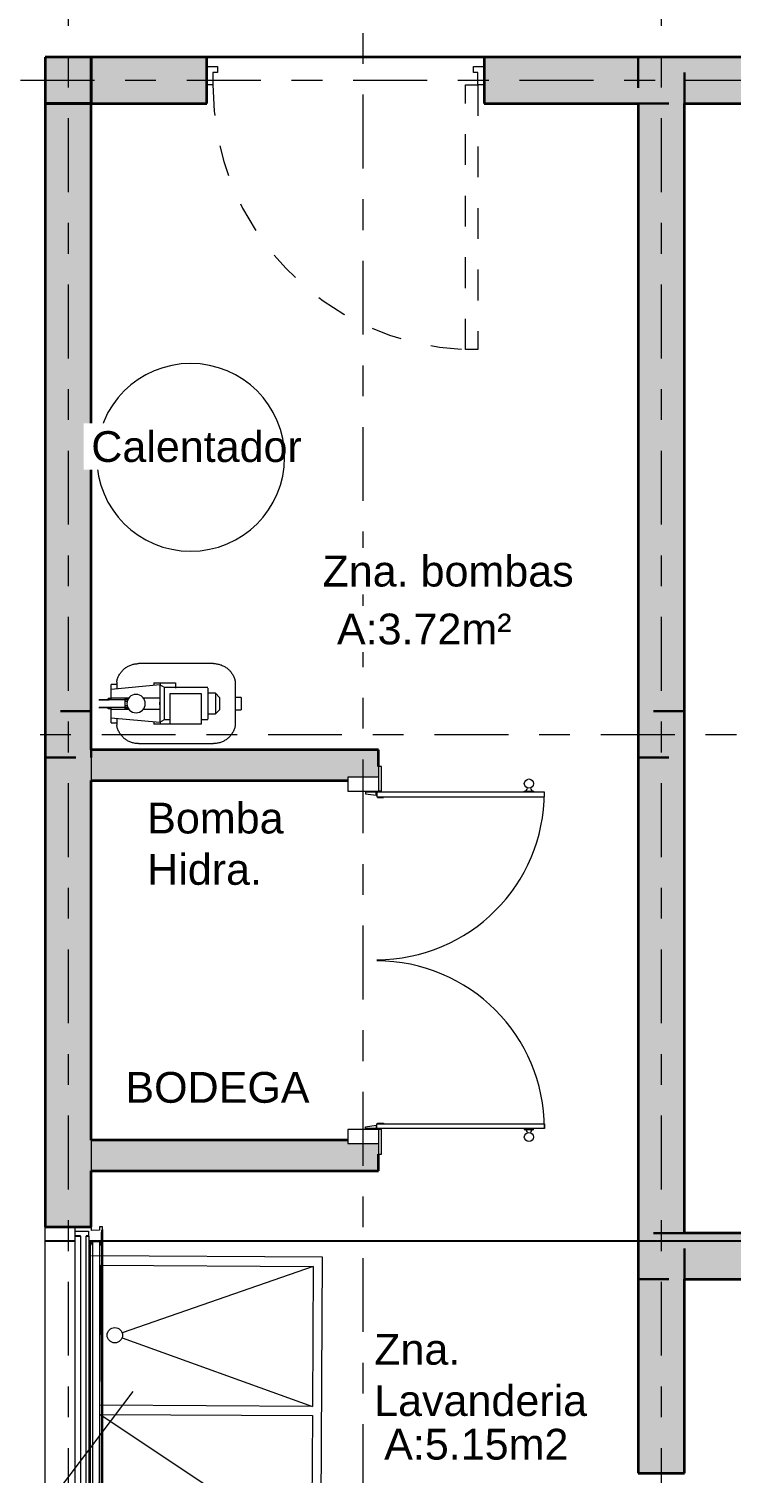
# Model space of a CAD drawing. Header units: millimetres. Extents: x -9559 to 23034, y -7226 to 22400.
# Drawn here: x 180.758 to 183.037, y 47.518 to 52.21 of the extents above; entities that cross this region are included whole.
import ezdxf

# ---------------------------------------------------------------- set-up
doc = ezdxf.new("R2010")
doc.units = ezdxf.units.MM
doc.header["$LTSCALE"] = 0.02
for name, pattern in [('0', [0]), ('ACAD_ISO10W100', [18, 12, -3, 0, -3]), ('Dash', [0.006, 0.003, -0.003]), ('DASHED2', [0.375, 0.25, -0.125]), ('Trazo', [0.00635, 0.003175, -0.003175])]:
    doc.linetypes.add(name, pattern=pattern)
for name, color, linetype, lineweight in [('A-DOOR', 8, '0', 18), ('A-GLAZ', 252, 'Continuous', 20), ('A-Mueble AA', 9, 'Continuous', 9), ('A-Mueble Baño', 9, 'Continuous', 9), ('A-Mueble cocina 1', 9, 'Trazo', 9), ('A-Mueble cocina 1-lavanderia', 9, 'Continuous', 9), ('A-Mueble cocina 2', 255, 'Continuous', 9), ('A_DIM-1', 251, 'Continuous', 18), ('AQ-MUROS', 7, 'Continuous', 35), ('ES-CASTILLOS15X15', 7, 'DASHED2', 30), ('ES-LOSA SOLIDA', 255, '0', 25), ('G-ANNO-TEXT', 250, 'Continuous', 9), ('S-GRID', 253, 'ACAD_ISO10W100', 5)]:
    doc.layers.add(name, color=color, linetype=linetype, lineweight=lineweight)
doc.styles.add('Arial_3', font='arial.ttf', dxfattribs={"height": 0.18})
doc.styles.add('Arial_4', font='arial.ttf', dxfattribs={"height": 0.105})
pattern_1 = [(0, (102.86, 173.9984), (0, 6.985), [5.08, -1.905]), (90, (102.86, 173.9984), (-6.985, 4e-16), [5.08, -1.905])]

# ---------------------------------------------------------------- blocks, each defined once
blk = doc.blocks.new('Calentador de agua-3D - Diámetro 610 mm-147566-Nivel 1')
at = {"layer": 'A-Mueble Baño'}
for start, end in [(360, 180), (180, 360)]:
    blk.add_arc((0, 0), 0.305, start, end, dxfattribs=at)
blk = doc.blocks.new('Constructora 24 I - Constructora 24 I-147573-Nivel 1')
at = {"layer": 'A-Mueble AA'}
for p, q in [((0.1215, 0.13), (-0.1215, 0.13)), ((-0.1925, 0.0624), (-0.211, 0.0624)), ((-0.211, 0.0463), (-0.211, 0.0624)), ((-0.0524, 0.0607), (-0.211, 0.046)), ((-0.1925, 0.07), (-0.1925, 0.0479)), ((-0.0724, 0.0679), (-0.0519, 0.0679)), ((-0.0724, 0.0679), (-0.0724, 0.0589)), ((-0.0524, 0.0607), (-0.0524, 0.0595)), ((-0.037, 0.0518), (-0.0524, 0.0607)), ((-0.0524, 0.0607), (-0.0524, 0.0592)), ((-0.0524, 0.0588), (-0.0524, 0.0488)), ((-0.0524, 0.0489), (-0.0524, 0.0465)), ((-0.0519, 0.0679), (-0.0338, 0.0679)), ((-0.0519, 0.0679), (-0.0519, 0.0589)), ((0.103, 0.0518), (-0.037, 0.0518)), ((-0.037, 0), (-0.037, 0.0505)), ((-0.0338, 0.0679), (-0.0019, 0.0679)), ((-0.0019, 0.0679), (-0.0019, 0.0505)), ((0.103, 0.0505), (0.103, 0)), ((0.1925, 0.07), (0.1925, 0)), ((-0.2202, 0.0126), (-0.2202, 0.017)), ((-0.211, 0.017), (-0.2202, 0.017)), ((-0.211, 0.0135), (-0.2174, 0.0135)), ((-0.2174, 0.013), (-0.2174, 0.0135)), ((-0.2174, 0.0135), (-0.2174, 0.013)), ((-0.211, 0.0192), (-0.211, 0.046)), ((-0.211, 0.0126), (-0.211, 0.0192)), ((-0.211, 0.0192), (-0.1509, 0.0192)), ((-0.1655, 0.007), (-0.1655, 0.017)), ((-0.1526, 0.017), (-0.1655, 0.017)), ((-0.1655, -0.007), (-0.1655, 0.007)), ((-0.1582, 0.007), (-0.1655, 0.007)), ((-0.1084, 0.0192), (-0.0524, 0.0192)), ((-0.0524, 0.0465), (-0.0524, 0.0282)), ((-0.0524, 0.0282), (-0.0524, 0.0244)), ((-0.0524, 0.0244), (-0.0524, 0.0192)), ((-0.0524, 0.0192), (-0.0524, 0.0045)), ((-0.0524, 0.0046), (-0.0524, 0)), ((-0.0524, 0.0045), (-0.0524, 0)), ((-0.0524, 0), (-0.0524, -0.0046)), ((-0.0186, 0.0331), (0.082, 0.0331)), ((-0.0186, -0.0672), (-0.0186, 0.0331)), ((0.082, 0.0331), (0.082, -0.0672)), ((0.1278, 0.0334), (0.103, 0.0334)), ((0.103, 0), (0.103, -0.0505)), ((0.1412, 0.02), (0.1278, 0.0334)), ((0.1278, 0.0334), (0.1278, 0)), ((0.1278, 0), (0.1278, -0.0334)), ((0.1412, 0.02), (0.1412, 0)), ((0.1412, 0), (0.1412, -0.02)), ((0.211, 0.02), (0.1925, 0.02)), ((0.1925, 0), (0.1925, -0.07)), ((0.211, 0.02), (0.211, -0.02)), ((-0.2202, -0.017), (-0.2202, -0.0126)), ((-0.211, -0.017), (-0.2202, -0.017)), ((-0.2174, -0.0135), (-0.2174, -0.013)), ((-0.2174, -0.013), (-0.2174, -0.0135)), ((-0.2174, -0.0135), (-0.211, -0.0135)), ((-0.211, -0.0195), (-0.211, -0.0124)), ((-0.211, -0.046), (-0.211, -0.0195)), ((-0.1507, -0.0195), (-0.211, -0.0195)), ((-0.211, -0.046), (-0.0524, -0.0607)), ((-0.211, -0.0624), (-0.211, -0.0463)), ((-0.1655, -0.017), (-0.1655, -0.007)), ((-0.1582, -0.007), (-0.1655, -0.007)), ((-0.1526, -0.017), (-0.1655, -0.017)), ((-0.0524, -0.0195), (-0.1086, -0.0195)), ((-0.0524, 0), (-0.0524, -0.0045)), ((-0.0524, -0.0045), (-0.0524, -0.0195)), ((-0.0524, -0.0195), (-0.0524, -0.0245)), ((-0.0524, -0.0244), (-0.0524, -0.0283)), ((-0.0524, -0.0282), (-0.0524, -0.0466)), ((-0.0524, -0.0465), (-0.0524, -0.0488)), ((-0.037, -0.0505), (-0.037, 0)), ((0.103, -0.0334), (0.1278, -0.0334)), ((0.1278, -0.0334), (0.1412, -0.02)), ((0.1925, -0.02), (0.211, -0.02)), ((-0.211, -0.0624), (-0.1925, -0.0624)), ((-0.1925, -0.0479), (-0.1925, -0.07)), ((-0.0724, -0.0589), (-0.0724, -0.0672)), ((-0.0519, -0.0672), (-0.0724, -0.0672)), ((-0.0524, -0.0488), (-0.0524, -0.0588)), ((-0.0524, -0.0607), (-0.037, -0.0518)), ((-0.0524, -0.0592), (-0.0524, -0.0607)), ((-0.0524, -0.0594), (-0.0524, -0.0607)), ((-0.0519, -0.0588), (-0.0519, -0.0672)), ((-0.0338, -0.0672), (-0.0519, -0.0672)), ((-0.037, -0.0518), (-0.0186, -0.0518)), ((-0.0185, -0.0672), (-0.0338, -0.0672)), ((0.082, -0.0672), (-0.0186, -0.0672)), ((0.082, -0.0518), (0.103, -0.0518)), ((-0.1215, -0.13), (0.1215, -0.13))]:
    blk.add_line(p, q, dxfattribs=at)
at = {"layer": 'A-Mueble AA', "flags": 128}
for points in [[(-0.1925, 0.07), (-0.1919, 0.0728), (-0.1913, 0.0756), (-0.1905, 0.0784), (-0.1897, 0.0811), (-0.1887, 0.0839), (-0.1876, 0.0865), (-0.1864, 0.0891), (-0.1851, 0.0917), (-0.1837, 0.0942), (-0.1822, 0.0967), (-0.1806, 0.0991), (-0.179, 0.1014), (-0.1772, 0.1037), (-0.1753, 0.1059), (-0.1734, 0.108), (-0.1713, 0.11), (-0.1692, 0.112), (-0.167, 0.1138), (-0.1647, 0.1156), (-0.1624, 0.1173), (-0.16, 0.1189), (-0.1575, 0.1203), (-0.155, 0.1217), (-0.1525, 0.123), (-0.1498, 0.1242), (-0.1472, 0.1253), (-0.1445, 0.1263), (-0.1417, 0.1271), (-0.1389, 0.1279), (-0.1361, 0.1285), (-0.1333, 0.129), (-0.1305, 0.1294), (-0.1276, 0.1297), (-0.1247, 0.1299), (-0.1218, 0.13), (-0.1215, 0.13)], [(0.1215, 0.13), (0.1244, 0.1299), (0.1273, 0.1298), (0.1302, 0.1295), (0.133, 0.1291), (0.1358, 0.1286), (0.1386, 0.1279), (0.1414, 0.1272), (0.1442, 0.1263), (0.1469, 0.1254), (0.1496, 0.1243), (0.1522, 0.1231), (0.1548, 0.1219), (0.1573, 0.1205), (0.1598, 0.119), (0.1622, 0.1174), (0.1645, 0.1158), (0.1668, 0.114), (0.169, 0.1121), (0.1711, 0.1102), (0.1731, 0.1082), (0.1751, 0.1061), (0.177, 0.1039), (0.1788, 0.1016), (0.1805, 0.0993), (0.1821, 0.0969), (0.1836, 0.0945), (0.185, 0.092), (0.1863, 0.0894), (0.1875, 0.0868), (0.1886, 0.0841), (0.1896, 0.0814), (0.1905, 0.0787), (0.1912, 0.0759), (0.1919, 0.0731), (0.1924, 0.0703), (0.1925, 0.07)], [(-0.25, 0.0127), (-0.248, 0.0127), (-0.2452, 0.0127), (-0.2421, 0.0127), (-0.2385, 0.0127), (-0.2344, 0.0127), (-0.2296, 0.0127), (-0.224, 0.0127), (-0.2174, 0.0127)], [(-0.1557, 0.0127), (-0.1568, 0.0127), (-0.1584, 0.0127), (-0.16, 0.0127), (-0.1616, 0.0127), (-0.1632, 0.0127), (-0.1647, 0.0127), (-0.1663, 0.0127), (-0.1679, 0.0127), (-0.1695, 0.0127), (-0.1711, 0.0127), (-0.1727, 0.0127), (-0.1743, 0.0127), (-0.1759, 0.0127), (-0.1775, 0.0127), (-0.1791, 0.0127), (-0.1807, 0.0127), (-0.1823, 0.0127), (-0.1839, 0.0127), (-0.1855, 0.0127), (-0.1871, 0.0127), (-0.1887, 0.0127), (-0.1903, 0.0127), (-0.1919, 0.0127), (-0.1935, 0.0127), (-0.1951, 0.0127), (-0.1967, 0.0127), (-0.1982, 0.0127), (-0.1998, 0.0127), (-0.2014, 0.0127), (-0.203, 0.0127), (-0.2046, 0.0127), (-0.2062, 0.0127), (-0.2078, 0.0127), (-0.2094, 0.0127), (-0.211, 0.0127), (-0.2126, 0.0127), (-0.2142, 0.0127), (-0.2158, 0.0127), (-0.2174, 0.0127), (-0.2189, 0.0127), (-0.2205, 0.0127), (-0.2221, 0.0127), (-0.2237, 0.0127), (-0.2253, 0.0127), (-0.2268, 0.0127), (-0.2284, 0.0127), (-0.2299, 0.0127), (-0.2314, 0.0127), (-0.2329, 0.0127), (-0.2344, 0.0127), (-0.2359, 0.0127), (-0.2373, 0.0127), (-0.2387, 0.0127), (-0.2401, 0.0127), (-0.2415, 0.0127), (-0.2428, 0.0127), (-0.244, 0.0127), (-0.2453, 0.0127), (-0.2465, 0.0127), (-0.2476, 0.0127), (-0.2487, 0.0127), (-0.2498, 0.0127)], [(-0.25, -0.0127), (-0.2483, -0.0127), (-0.2456, -0.0127), (-0.2425, -0.0127), (-0.239, -0.0127), (-0.2349, -0.0127), (-0.2302, -0.0127), (-0.2247, -0.0127), (-0.2182, -0.0127)], [(-0.1557, -0.0127), (-0.1568, -0.0127), (-0.1584, -0.0127), (-0.16, -0.0127), (-0.1616, -0.0127), (-0.1632, -0.0127), (-0.1647, -0.0127), (-0.1663, -0.0127), (-0.1679, -0.0127), (-0.1695, -0.0127), (-0.1711, -0.0127), (-0.1727, -0.0127), (-0.1743, -0.0127), (-0.1759, -0.0127), (-0.1775, -0.0127), (-0.1791, -0.0127), (-0.1807, -0.0127), (-0.1823, -0.0127), (-0.1839, -0.0127), (-0.1855, -0.0127), (-0.1871, -0.0127), (-0.1887, -0.0127), (-0.1903, -0.0127), (-0.1919, -0.0127), (-0.1935, -0.0127), (-0.1951, -0.0127), (-0.1967, -0.0127), (-0.1982, -0.0127), (-0.1998, -0.0127), (-0.2014, -0.0127), (-0.203, -0.0127), (-0.2046, -0.0127), (-0.2062, -0.0127), (-0.2078, -0.0127), (-0.2094, -0.0127), (-0.211, -0.0127), (-0.2126, -0.0127), (-0.2142, -0.0127), (-0.2158, -0.0127), (-0.2174, -0.0127), (-0.2189, -0.0127), (-0.2205, -0.0127), (-0.2293, -0.0127), (-0.2308, -0.0127), (-0.2324, -0.0127), (-0.2338, -0.0127), (-0.2353, -0.0127), (-0.2368, -0.0127), (-0.2382, -0.0127), (-0.2396, -0.0127), (-0.2409, -0.0127), (-0.2423, -0.0127), (-0.2435, -0.0127), (-0.2448, -0.0127), (-0.246, -0.0127), (-0.2472, -0.0127), (-0.2483, -0.0127), (-0.2494, -0.0127)], [(-0.1215, -0.13), (-0.1244, -0.1299), (-0.1273, -0.1298), (-0.1302, -0.1295), (-0.133, -0.1291), (-0.1358, -0.1286), (-0.1386, -0.1279), (-0.1414, -0.1272), (-0.1442, -0.1263), (-0.1469, -0.1254), (-0.1496, -0.1243), (-0.1522, -0.1231), (-0.1548, -0.1219), (-0.1573, -0.1205), (-0.1598, -0.119), (-0.1622, -0.1174), (-0.1645, -0.1158), (-0.1668, -0.114), (-0.169, -0.1121), (-0.1711, -0.1102), (-0.1731, -0.1082), (-0.1751, -0.1061), (-0.177, -0.1039), (-0.1788, -0.1016), (-0.1805, -0.0993), (-0.1821, -0.0969), (-0.1836, -0.0945), (-0.185, -0.092), (-0.1863, -0.0894), (-0.1875, -0.0868), (-0.1886, -0.0841), (-0.1896, -0.0814), (-0.1905, -0.0787), (-0.1912, -0.0759), (-0.1919, -0.0731), (-0.1924, -0.0703), (-0.1925, -0.07)], [(0.1925, -0.07), (0.1919, -0.0728), (0.1913, -0.0756), (0.1905, -0.0784), (0.1897, -0.0811), (0.1887, -0.0839), (0.1876, -0.0865), (0.1864, -0.0891), (0.1851, -0.0917), (0.1837, -0.0942), (0.1822, -0.0967), (0.1806, -0.0991), (0.179, -0.1014), (0.1772, -0.1037), (0.1753, -0.1059), (0.1734, -0.108), (0.1713, -0.11), (0.1692, -0.112), (0.167, -0.1138), (0.1647, -0.1156), (0.1624, -0.1173), (0.16, -0.1189), (0.1575, -0.1203), (0.155, -0.1217), (0.1525, -0.123), (0.1498, -0.1242), (0.1472, -0.1253), (0.1445, -0.1263), (0.1417, -0.1271), (0.1389, -0.1279), (0.1361, -0.1285), (0.1333, -0.129), (0.1305, -0.1294), (0.1276, -0.1297), (0.1247, -0.1299), (0.1218, -0.13), (0.1215, -0.13)]]:
    blk.add_lwpolyline(points, dxfattribs=at)
at = {"layer": 'A-Mueble AA'}
for start, end in [(90, 270), (270, 90)]:
    blk.add_arc((-0.1297, 0), 0.03, start, end, dxfattribs=at)
for points in [[(-0.0524, 0.0045), (-0.0529, 0.0038), (-0.0538, 0.0024), (-0.0541, 0.0008), (-0.0541, 0)], [(-0.0541, 0), (-0.0541, -0.0009), (-0.0538, -0.0025), (-0.0529, -0.0038), (-0.0524, -0.0045)]]:
    blk.add_open_spline(points, degree=3, dxfattribs=at)
blk = doc.blocks.new('Lavadero de  1 Batea MEP - Lavadero de  1 Batea MEP-202237-Nivel 1')
at = {"layer": 'A-Mueble cocina 1-lavanderia'}
for p, q in [((0.5, 0), (-0.5, 0)), ((-0.5, 0), (-0.5, -0.75)), ((0.5, -0.7329), (0.5, 0)), ((-0.47, -0.03), (-0.2508, -0.6491)), ((-0.47, -0.72), (-0.47, -0.03)), ((-0.47, -0.03), (-0.015, -0.03)), ((-0.2342, -0.6491), (-0.015, -0.03)), ((-0.015, -0.03), (-0.015, -0.72)), ((0.47, -0.03), (0.015, -0.72)), ((0.015, -0.72), (0.015, -0.03)), ((0.015, -0.03), (0.47, -0.03)), ((0.47, -0.03), (0.47, -0.72)), ((-0.015, -0.72), (-0.47, -0.72)), ((0.47, -0.72), (0.015, -0.72))]:
    blk.add_line(p, q, dxfattribs=at)
blk.add_circle((-0.2425, -0.6727), 0.025, dxfattribs=at)
blk = doc.blocks.new('Window-Single_Hung-PlyGem_1500-Transom-M - 3_-0_ x 3_ -6_-626249-Nivel 1')
at = {"layer": 'A-GLAZ', "lineweight": 18}
for p, q in [((-0.7347, 0.1111), (-0.7437, 0.1111)), ((-0.7437, 0.1111), (-0.7437, 0.1013)), ((-0.7437, 0.1013), (-0.7334, 0.1013)), ((-0.733, 0.1094), (-0.7347, 0.1111)), ((-0.7334, 0.1013), (-0.7316, 0.0762)), ((-0.7246, 0.1078), (-0.726, 0.1083)), ((-0.6849, 0.1078), (-0.7246, 0.1078)), ((-0.6961, 0.0792), (-0.6961, 0.103)), ((-0.6961, 0.103), (-0.6849, 0.103)), ((0.696, 0.103), (-0.696, 0.103)), ((-0.696, 0.103), (-0.696, 0.0792)), ((-0.6849, 0.103), (-0.6849, 0.1078)), ((0.7246, 0.1078), (0.6849, 0.1078)), ((0.6849, 0.1078), (0.6849, 0.103)), ((0.6849, 0.103), (0.6961, 0.103)), ((0.696, 0.0792), (0.696, 0.103)), ((0.6961, 0.103), (0.6961, 0.0792)), ((0.726, 0.1083), (0.7246, 0.1078)), ((0.7316, 0.0762), (0.7334, 0.1013)), ((0.7347, 0.1111), (0.733, 0.1094)), ((0.7334, 0.1013), (0.7436, 0.1013)), ((0.7436, 0.1111), (0.7347, 0.1111)), ((0.7436, 0.1013), (0.7436, 0.1111)), ((-0.7316, 0.0762), (-0.7437, 0.0762)), ((-0.7437, 0.0762), (-0.7437, 0.075)), ((-0.7294, 0.023), (-0.7294, 0.0657)), ((-0.7294, 0.0657), (-0.7147, 0.0657)), ((-0.7147, 0.0657), (-0.7147, 0.0587)), ((-0.7147, 0.0587), (-0.7136, 0.0587)), ((-0.7136, 0.0587), (-0.7136, 0.0665)), ((-0.7136, 0.0665), (-0.6992, 0.0665)), ((-0.6992, 0.0665), (-0.6992, 0.0713)), ((-0.6836, 0.0792), (-0.6961, 0.0792)), ((-0.696, 0.0792), (0.696, 0.0792)), ((0.6961, 0.0792), (0.6836, 0.0792)), ((0.6992, 0.0713), (0.6992, 0.0665)), ((0.6992, 0.0665), (0.7136, 0.0665)), ((0.7136, 0.0665), (0.7136, 0.0587)), ((0.7136, 0.0587), (0.7147, 0.0587)), ((0.7147, 0.0587), (0.7147, 0.0657)), ((0.7147, 0.0657), (0.7294, 0.0657)), ((0.7294, 0.0657), (0.7294, 0.023)), ((0.7436, 0.0762), (0.7316, 0.0762)), ((0.7436, 0.075), (0.7436, 0.0762)), ((-0.7437, 0.0215), (-0.7136, 0.0215)), ((-0.7147, 0.023), (-0.7294, 0.023)), ((-0.7136, 0.0396), (-0.7147, 0.0396)), ((-0.7147, 0.0396), (-0.7147, 0.023)), ((-0.7136, 0.0215), (-0.7136, 0.0396)), ((0.7147, 0.0396), (0.7136, 0.0396)), ((0.7136, 0.0396), (0.7136, 0.0215)), ((0.7136, 0.0215), (0.7436, 0.0215)), ((0.7147, 0.023), (0.7147, 0.0396)), ((0.7294, 0.023), (0.7147, 0.023))]:
    blk.add_line(p, q, dxfattribs=at)
at = {"layer": 'A-GLAZ'}
for p, q in [((-0.7347, 0.1111), (0.7347, 0.1111)), ((0.7316, 0.1095), (-0.7316, 0.1095)), ((-0.726, 0.1083), (0.726, 0.1083)), ((-0.6849, 0.1078), (0.6849, 0.1078)), ((0.7136, 0.0587), (-0.7136, 0.0587)), ((-0.6992, 0.0713), (0.6992, 0.0713)), ((-0.6992, 0.0665), (0.6992, 0.0665)), ((-0.7136, 0.0396), (0.7136, 0.0396)), ((-0.7136, 0.0215), (0.7136, 0.0215))]:
    blk.add_line(p, q, dxfattribs=at)
at = {"layer": 'A-GLAZ', "lineweight": 18}
for centre, radius, start, end in [((-0.7316, 0.1), 0.00952, 68.054, 98.5608), ((-0.725, 0.1163), 0.008, 248.054, 262.7928), ((0.725, 0.1163), 0.008, 277.2072, 291.946), ((0.7316, 0.1), 0.00952, 81.4392, 111.946), ((-0.717, 0.1259), 0.0574, 288.0493, 305.64), ((0.717, 0.1259), 0.0574, 234.36, 251.9507)]:
    blk.add_arc(centre, radius, start, end, dxfattribs=at)
at = {"layer": 'A-GLAZ'}
for points in [[(-0.728, 0.1088), (-0.7285, 0.109), (-0.7296, 0.1094), (-0.7313, 0.1096), (-0.7324, 0.1095), (-0.733, 0.1094)], [(0.733, 0.1094), (0.7324, 0.1095), (0.7313, 0.1096), (0.7296, 0.1094), (0.7285, 0.109), (0.728, 0.1088)]]:
    blk.add_open_spline(points, degree=3, dxfattribs=at)
blk = doc.blocks.new('- Puerta Metalica Simple - - 0_80 x 2_25 m-V18-Nivel 1')
at = {"layer": 'A-DOOR'}
blk.add_line((-0.43, 0.875), (-0.39, 0.875), dxfattribs=at)
at = {"layer": 'A-DOOR', "linetype": 'Dash'}
for p, q in [((-0.43, 0.015), (-0.43, 0.875)), ((-0.39, 0.875), (-0.39, 0.015)), ((-0.45, 0.015), (-0.43, 0.015)), ((-0.45, 0.015), (-0.45, -0.045)), ((-0.39, 0.015), (-0.43, 0.015)), ((-0.43, 0.015), (-0.43, -0.025)), ((0.43, -0.025), (0.43, 0.015)), ((0.43, 0.015), (0.45, 0.015)), ((0.45, 0.015), (0.45, -0.045)), ((-0.415, -0.045), (-0.45, -0.045)), ((-0.43, -0.025), (-0.415, -0.025)), ((-0.415, -0.025), (-0.415, -0.045)), ((0.415, -0.025), (0.43, -0.025)), ((0.415, -0.045), (0.415, -0.025)), ((0.45, -0.045), (0.415, -0.045))]:
    blk.add_line(p, q, dxfattribs=at)
blk.add_arc((-0.4246, 0.0211), 0.8546, 359.5912, 87.6809, dxfattribs=at)
blk = doc.blocks.new('Puerta de armario de 2 hojas - 1200 x 2000mm-619548-Nivel 1')
at = {"layer": 'A-DOOR'}
for p, q in [((-0.55, 0.05), (-0.595, 0.05)), ((-0.595, 0.05), (-0.595, -0.05)), ((-0.55, -0.05), (-0.55, 0.05)), ((0.595, 0.05), (0.55, 0.05)), ((0.55, 0.05), (0.55, -0.05)), ((0.595, -0.05), (0.595, 0.05)), ((-0.546, -0.007), (-0.541, -0.007)), ((-0.546, -0.042), (-0.546, -0.007)), ((-0.536, -0.042), (-0.546, -0.042)), ((-0.546, -0.588), (-0.546, -0.044)), ((-0.546, -0.044), (-0.531, -0.044)), ((-0.541, -0.007), (-0.536, -0.042)), ((-0.531, -0.044), (-0.531, -0.588)), ((-0.531, -0.046), (-0.529, -0.046)), ((-0.529, -0.046), (-0.529, -0.066)), ((0.531, -0.046), (0.529, -0.046)), ((0.529, -0.046), (0.529, -0.066)), ((0.546, -0.044), (0.531, -0.044)), ((0.531, -0.044), (0.531, -0.588)), ((0.541, -0.007), (0.536, -0.042)), ((0.536, -0.042), (0.546, -0.042)), ((0.546, -0.007), (0.541, -0.007)), ((0.546, -0.042), (0.546, -0.007)), ((0.546, -0.588), (0.546, -0.044)), ((-0.55, -0.05), (-0.63, -0.05)), ((-0.63, -0.05), (-0.63, -0.059)), ((-0.63, -0.059), (-0.55, -0.059)), ((-0.55, -0.059), (-0.55, -0.05)), ((-0.529, -0.066), (-0.531, -0.066)), ((0.529, -0.066), (0.531, -0.066)), ((0.55, -0.059), (0.55, -0.05)), ((0.63, -0.05), (0.55, -0.05)), ((0.55, -0.059), (0.63, -0.059)), ((0.63, -0.059), (0.63, -0.05)), ((-0.546, -0.523), (-0.55, -0.523)), ((-0.55, -0.523), (-0.55, -0.553)), ((-0.55, -0.553), (-0.546, -0.553)), ((-0.546, -0.553), (-0.546, -0.523)), ((0.546, -0.553), (0.546, -0.523)), ((0.546, -0.523), (0.55, -0.523)), ((0.55, -0.553), (0.546, -0.553)), ((0.55, -0.523), (0.55, -0.553)), ((-0.531, -0.588), (-0.546, -0.588)), ((0.531, -0.588), (0.546, -0.588))]:
    blk.add_line(p, q, dxfattribs=at)
for centre in [(-0.5741, -0.538), (0.5741, -0.538)]:
    blk.add_circle(centre, 0.015, dxfattribs=at)
for centre, radius, start, end in [((-0.546, -0.044), 0.544, 270, 0), ((0.546, -0.044), 0.544, 180, 270), ((-0.56, -0.523), 0.01, 270, 0), ((-0.56, -0.553), 0.01, 0, 90), ((0.56, -0.523), 0.01, 180, 270), ((0.56, -0.553), 0.01, 90, 180)]:
    blk.add_arc(centre, radius, start, end, dxfattribs=at)

msp = doc.modelspace()

# ---------------------------------------------------------------- hatches: boundary and pattern name
at = {"layer": 'AQ-MUROS'}
msp.add_hatch(color=256, dxfattribs=at).paths.add_polyline_path([(180.9608, 51.9678), (180.9608, 52.1178), (180.8108, 52.1178), (180.8108, 51.9678)])
at = {"layer": 'ES-CASTILLOS15X15'}
for points in [[(180.9608, 51.9678), (180.9608, 52.1178), (180.8108, 52.1178), (180.8108, 51.9678)], [(182.7358, 51.9678), (182.8858, 51.9678), (182.8858, 52.1178), (182.7358, 52.1178), (182.7358, 51.9889)], [(180.8108, 49.8428), (180.9608, 49.8428), (180.9608, 49.9928), (180.8108, 49.9928), (180.8108, 49.8639)], [(182.7358, 49.8428), (182.8858, 49.8428), (182.8858, 49.9928), (182.7358, 49.9928), (182.7358, 49.8639)], [(182.7358, 48.1478), (182.8858, 48.1478), (182.8858, 48.2978), (182.7358, 48.2978), (182.7358, 48.1689)]]:
    msp.add_hatch(color=256, dxfattribs=at).paths.add_polyline_path(points)
at = {"layer": 'ES-LOSA SOLIDA', "true_color": 0x000000, "transparency": 33554521}
h = msp.add_hatch(dxfattribs=at)
h.set_pattern_fill('ANGLE', color=18)
h.set_pattern_definition(pattern_1)
h.paths.add_polyline_path([(188.0358, 52.1178), (186.8358, 52.1178), (186.8358, 51.9678), (187.8858, 51.9678), (187.8858, 49.8428), (188.1233, 49.8428), (188.1233, 49.9928), (188.0358, 49.9928)])
h.paths.add_polyline_path([(183.9358, 52.1178), (182.7358, 52.1178), (182.2358, 52.1178), (182.2358, 51.9678), (182.7358, 51.9678), (182.7358, 47.5178), (182.8858, 47.5178), (182.8858, 48.1478), (183.9767, 48.1478), (183.9767, 47.5428), (184.1267, 47.5428), (184.1267, 48.2978), (182.8858, 48.2978), (182.8858, 51.9678), (183.9358, 51.9678)])
h.paths.add_polyline_path([(180.9608, 51.9678), (180.8108, 51.9678), (180.8108, 49.8428), (180.8108, 48.3178), (180.9608, 48.3178), (180.9608, 48.4998), (181.8933, 48.4998), (181.8933, 48.5538), (181.8933, 48.5888), (181.7933, 48.5888), (180.9608, 48.5998), (180.9608, 49.7678), (181.7933, 49.7678), (181.7933, 49.7788), (181.8933, 49.7788), (181.8933, 49.8138), (181.8933, 49.8678), (180.9608, 49.8678)])
h = msp.add_hatch(dxfattribs=at)
h.set_pattern_fill('ANGLE', color=18)
h.set_pattern_definition(pattern_1)
h.paths.add_polyline_path([(188.0358, 52.1178), (186.8358, 52.1178), (186.8358, 51.9678), (187.8858, 51.9678), (187.8858, 49.8428), (188.1233, 49.8428), (188.1233, 49.9928), (188.0358, 49.9928)], flags=17)
h.paths.add_polyline_path([(190.0083, 45.9178), (189.0858, 45.9178), (189.0858, 46.0678), (190.0083, 46.0678), (191.1358, 46.0678), (191.1358, 46.6928), (191.1358, 47.0178), (191.1358, 49.5178), (191.1358, 49.8428), (191.0233, 49.8428), (188.1233, 49.8428), (187.8858, 49.8428), (187.8858, 51.9678), (186.8358, 51.9678), (183.9358, 51.9678), (182.8858, 51.9678), (182.8858, 48.2978), (184.1267, 48.2978), (184.1267, 47.5428), (183.9767, 47.5428), (183.9767, 48.1478), (182.8858, 48.1478), (182.8858, 47.5178), (182.7358, 47.5178), (182.7358, 48.1478), (182.7358, 49.8428), (182.7358, 51.9678), (182.2358, 51.9678), (182.2358, 52.1178), (181.3358, 52.1178), (181.3358, 51.9678), (180.9608, 51.9678), (180.8108, 51.9678), (180.8108, 49.8428), (180.8108, 48.3178), (180.8108, 46.8305), (180.9608, 46.8305), (180.9608, 46.5428), (180.9608, 46.3005), (180.8108, 46.3729), (180.8108, 45.4428), (181.7683, 45.4428), (181.7683, 44.9428), (181.9183, 44.9428), (181.9183, 42.4428), (181.9183, 41.9928), (184.8988, 41.9928), (184.8988, 42.0428), (185.0488, 42.0428), (185.0488, 41.9928), (185.8108, 41.9928), (185.8108, 41.8428), (184.8988, 41.8428), (181.7683, 41.8428), (180.9608, 41.8428), (180.9608, 39.7678), (180.9608, 36.3928), (181.3358, 36.3928), (181.3358, 36.2428), (183.6358, 36.2428), (183.8108, 36.2428), (184.1358, 36.2428), (186.4358, 36.2428), (186.8108, 36.2428), (186.8108, 35.2178), (187.4558, 35.2178), (187.4558, 35.3678), (188.3558, 35.3678), (188.9608, 35.3678), (189.5158, 35.3678), (190.4158, 35.3678), (190.4158, 35.2178), (191.2608, 35.2178), (191.2608, 36.3928), (191.2608, 39.7678), (190.0858, 39.7678), (190.0858, 40.0928), (190.0858, 41.4928), (190.0858, 41.8178), (191.2858, 41.8178), (191.2858, 45.4428), (191.2858, 46.6928), (191.2858, 47.0178), (191.1358, 47.0178), (191.1358, 46.6928), (191.1358, 46.0678), (190.0083, 46.0678)])
h.paths.add_polyline_path([(185.9488, 43.0178), (185.8888, 43.0178), (185.1088, 43.0178), (185.0488, 43.0178), (185.0488, 42.9428), (185.01, 42.9428), (185.0098, 42.9076), (184.9898, 42.9077), (184.9899, 42.9227), (184.9499, 42.923, 0.404481), (184.0842, 42.109), (184.9442, 42.103), (184.9439, 42.063), (184.0839, 42.069), (184.0842, 42.109, -0.404481), (184.9499, 42.923), (184.95, 42.9428), (184.8988, 42.9428), (184.8988, 43.0178), (184.8988, 43.2678), (184.9438, 43.2678), (184.9435, 43.3026), (184.9635, 43.3028), (184.9636, 43.2878), (185.0036, 43.288), (185.0034, 43.328), (185.8633, 43.334, 0.404481), (184.9977, 44.148), (184.9577, 44.1477), (184.9578, 44.1327), (184.9378, 44.1326), (184.9375, 44.1678), (185.0488, 44.1678), (185.0488, 45.4428), (186.8108, 45.4428), (186.8108, 43.1678), (185.9488, 43.1678)], flags=16)
h.paths.add_polyline_path([(185.8888, 43.0878), (185.8888, 43.0728), (185.9038, 43.0728), (185.9038, 43.0428), (185.8888, 43.0428), (185.0938, 43.0428), (185.0938, 43.0728), (185.1088, 43.0728), (185.1088, 43.0878)], flags=0)
h.paths.add_polyline_path([(189.4108, 44.8928), (190.0858, 44.8928), (190.0858, 42.7178), (189.9358, 42.7178), (189.9358, 44.7428), (189.4108, 44.7428)], flags=16)
h.paths.add_polyline_path([(186.7858, 42.0028), (186.7858, 41.9928), (186.7108, 41.9928), (186.7108, 41.8428), (186.7808, 41.8428), (186.7808, 41.8328), (186.7108, 41.8328), (186.7108, 40.9428), (186.6708, 40.9428), (186.6708, 41.8228), (186.6958, 41.8228), (186.6958, 41.8328), (186.7108, 41.8328), (186.7108, 41.8428), (186.6858, 41.8428), (186.6858, 41.8778), (186.6758, 41.8778), (186.6758, 41.9928), (186.7108, 41.9928), (186.7108, 42.0028)], flags=16)
h.paths.add_polyline_path([(182.7958, 46.6378), (181.9358, 46.6378), (181.9358, 46.6778), (182.7958, 46.6778)], flags=16)
h.paths.add_polyline_path([(189.9358, 41.4928), (189.9808, 41.4928), (189.9808, 41.4528), (189.9358, 41.4528)], flags=16)
h.paths.add_polyline_path([(189.9358, 40.0928), (189.9358, 40.1328), (189.9808, 40.1328), (189.9808, 40.0928)], flags=16)
h.paths.add_polyline_path([(180.9941, 46.8482), (180.9941, 46.8781), (180.9936, 46.8781), (180.9936, 46.8496)], flags=0)
edge = h.paths.add_edge_path(flags=16)
edge.add_line((182.4313, 48.6378), (182.3963, 48.6378))
edge.add_line((182.3963, 48.6378), (182.3963, 48.6338))
edge.add_arc((182.3963, 48.6238), 0.01, 90, 180)
edge.add_arc((182.3813, 48.6097), 0.015, 0, 70.5288, ccw=False)
edge.add_arc((182.3813, 48.6097), 0.015, -180, 0, ccw=False)
edge.add_arc((182.3813, 48.6097), 0.015, 109.4712, 180, ccw=False)
edge.add_arc((182.3663, 48.6238), 0.01, 0, 90)
edge.add_line((182.3663, 48.6338), (181.9023, 48.6377))
edge.add_line((181.9023, 48.6377), (181.9023, 48.5538))
edge.add_line((181.9023, 48.5538), (181.8933, 48.5538))
edge.add_line((181.8933, 48.5538), (181.8933, 48.4998))
edge.add_line((181.8933, 48.4998), (180.9608, 48.4998))
edge.add_line((180.9608, 48.4998), (180.9608, 48.3178))
edge.add_line((180.9608, 48.3178), (180.962, 48.3178))
edge.add_line((180.962, 48.3178), (180.962, 48.3058))
edge.add_line((180.962, 48.3058), (180.9871, 48.3075))
edge.add_line((180.9871, 48.3075), (180.9871, 48.3178))
edge.add_line((180.9871, 48.3178), (180.9969, 48.3178))
edge.add_line((180.9969, 48.3178), (180.9969, 48.3089))
edge.add_line((180.9969, 48.3089), (180.9969, 46.8395))
edge.add_line((180.9969, 46.8395), (180.9964, 46.8435))
edge.add_arc((181.002, 46.8492), 0.008, 201.946, 225, ccw=False)
edge.add_spline(control_points=[(180.9946, 46.8462), (180.9947, 46.8459), (180.9948, 46.8457), (180.9948, 46.8455)], knot_values=[0.854237, 0.854237, 0.854237, 0.854237, 1, 1, 1, 1], degree=3, periodic=0)
edge.add_line((180.9953, 46.8444), (180.9953, 46.8448))
edge.add_arc((181.002, 46.8492), 0.008, 147.2745, 212.7255, ccw=False)
edge.add_line((180.9953, 46.8535), (180.9953, 46.8892))
edge.add_line((180.9953, 46.8892), (180.9888, 46.8892))
edge.add_line((180.9888, 46.8892), (180.9888, 46.8781))
edge.add_line((180.9888, 46.8781), (180.965, 46.8781))
edge.add_line((180.965, 46.8781), (180.965, 46.8906))
edge.add_arc((181.0117, 46.8572), 0.0574, 144.36, 161.9507)
edge.add_line((180.9571, 46.8749), (180.9523, 46.8749))
edge.add_line((180.9523, 46.8749), (180.9523, 46.8594))
edge.add_line((180.9523, 46.8594), (180.9514, 46.8594))
edge.add_line((180.9514, 46.8594), (180.9514, 46.8447))
edge.add_line((180.9514, 46.8447), (180.9087, 46.8447))
edge.add_line((180.9087, 46.8447), (180.9087, 46.8594))
edge.add_line((180.9087, 46.8594), (180.9087, 46.8606))
edge.add_line((180.9087, 46.8606), (180.9072, 46.8606))
edge.add_line((180.9072, 46.8606), (180.9072, 48.2878))
edge.add_line((180.9072, 48.2878), (180.9072, 48.3036))
edge.add_line((180.9072, 48.3036), (180.9514, 48.3036))
edge.add_line((180.9514, 48.3036), (180.9514, 48.2889))
edge.add_line((180.9514, 48.2889), (180.9515, 48.2878))
edge.add_line((180.9515, 48.2878), (180.9523, 48.2878))
edge.add_line((180.9523, 48.2878), (180.9523, 48.2734))
edge.add_line((180.9523, 48.2734), (180.9571, 48.2734))
edge.add_arc((181.0117, 48.2912), 0.0574, 198.0493, 215.64)
edge.add_line((180.965, 48.2577), (180.965, 48.2702))
edge.add_line((180.965, 48.2702), (180.965, 48.2702))
edge.add_line((180.965, 48.2702), (180.9936, 48.2702))
edge.add_line((180.9936, 48.2702), (180.9936, 48.3003))
edge.add_arc((180.9858, 48.3057), 0.00953, 325.0848, 368.5608)
edge.add_line((180.9952, 48.3072), (180.9969, 48.3089))
edge.add_line((180.9969, 48.3089), (180.9969, 48.3178))
edge.add_line((180.9969, 48.3178), (180.9871, 48.3178))
edge.add_line((180.9871, 48.3178), (180.9871, 48.3075))
edge.add_line((180.9871, 48.3075), (180.962, 48.3058))
edge.add_line((180.962, 48.3058), (180.962, 48.3178))
edge.add_line((180.962, 48.3178), (180.9608, 48.3178))
edge.add_line((180.9608, 48.3178), (180.9608, 48.4998))
edge.add_line((180.9608, 48.4998), (181.8933, 48.4998))
edge.add_line((181.8933, 48.4998), (181.8933, 48.5538))
edge.add_line((181.8933, 48.5538), (181.8933, 48.5888))
edge.add_line((181.8933, 48.5888), (181.7933, 48.5888))
edge.add_line((181.7933, 48.5888), (181.7933, 48.5998))
edge.add_line((181.7933, 48.5998), (180.9608, 48.5998))
edge.add_line((180.9608, 48.5998), (180.9608, 49.7678))
edge.add_line((180.9608, 49.7678), (181.7933, 49.7678))
edge.add_line((181.7933, 49.7678), (181.7933, 49.7788))
edge.add_line((181.7933, 49.7788), (181.8933, 49.7788))
edge.add_line((181.8933, 49.7788), (181.8933, 49.8138))
edge.add_line((181.8933, 49.8138), (181.9023, 49.8138))
edge.add_line((181.9023, 49.8138), (181.9023, 49.7298))
edge.add_line((181.9023, 49.7298), (182.3663, 49.7298))
edge.add_line((182.3663, 49.7298), (182.3663, 49.7338))
edge.add_arc((182.3663, 49.7438), 0.01, 270, 360)
edge.add_arc((182.3813, 49.758), 0.015, 180, 250.5288, ccw=False)
edge.add_arc((182.3813, 49.758), 0.015, 0, 180, ccw=False)
edge.add_arc((182.3813, 49.758), 0.015, -70.5288, 0, ccw=False)
edge.add_arc((182.3963, 49.7438), 0.01, 180, 270)
edge.add_line((182.3963, 49.7338), (182.4313, 49.7298))
edge.add_line((182.4313, 49.7298), (182.4313, 49.7148))
edge.add_line((182.4313, 49.7148), (182.4311, 49.7148))
edge.add_arc((181.8872, 49.7258), 0.544, 270.0101, 358.8414, ccw=False)
edge.add_arc((181.8873, 48.6378), 0.544, 1.58, 90, ccw=False)
edge.add_line((182.4311, 48.6528), (182.4313, 48.6528))
edge.add_line((182.4313, 48.6528), (182.4313, 48.6378))
h.paths.add_polyline_path([(183.9326, 36.3928), (183.9326, 37.0276), (186.639, 37.0276), (186.639, 36.3928)], flags=16)
h.paths.add_polyline_path([(186.4358, 36.3928), (184.1358, 36.3928), (184.1358, 36.4688), (186.4358, 36.4688)], flags=16)
h.paths.add_polyline_path([(181.8503, 48.6338), (181.8503, 48.6428), (181.8873, 48.6481), (181.8873, 48.6548), (181.8893, 48.6548), (181.8893, 48.6484), (181.8873, 48.6481), (181.8873, 48.6338)], flags=0)
h.paths.add_polyline_path([(180.9936, 46.8892), (180.9936, 48.2591), (180.9888, 48.2702), (180.9888, 48.2591)], flags=16)
h.paths.add_polyline_path([(180.9254, 48.2878), (180.9087, 48.2878), (180.9087, 48.2889), (180.9254, 48.2889)], flags=0)
h.paths.add_polyline_path([(182.3963, 49.7298), (182.3663, 49.7298), (182.3663, 49.7338), (182.3963, 49.7338)], flags=0)
edge = h.paths.add_edge_path(flags=0)
edge.add_spline(control_points=[(180.9952, 48.3043), (180.9952, 48.3041), (180.9951, 48.3039), (180.995, 48.3036), (180.995, 48.3035)], knot_values=[-0.728501, -0.728501, -0.728501, -0.728501, -0.624439, -0.562604, -0.562604, -0.562604, -0.562604], degree=3, periodic=0)
edge.add_spline(control_points=[(180.995, 48.3035), (180.995, 48.3033), (180.9949, 48.3031), (180.9948, 48.3029)], knot_values=[-0.854128, -0.854128, -0.854128, -0.854128, -0.728501, -0.728501, -0.728501, -0.728501], degree=3, periodic=0)
edge.add_spline(control_points=[(180.9948, 48.3029), (180.9948, 48.3026), (180.9947, 48.3024), (180.9946, 48.3022)], knot_values=[-1, -1, -1, -1, -0.854128, -0.854128, -0.854128, -0.854128], degree=3, periodic=0)
edge.add_arc((181.002, 48.2992), 0.008, 160.5474, 187.9955)
h.paths.add_polyline_path([(181.8873, 49.7128), (181.8893, 49.7128), (181.8893, 49.7148), (181.8887, 49.7193), (181.8873, 49.7195)], flags=0)
h.paths.add_polyline_path([(181.8853, 49.7338), (181.8853, 49.7298), (181.8503, 49.7298), (181.7933, 49.7338)], flags=0)
h.paths.add_polyline_path([(182.2158, 51.1678), (182.1758, 51.1678), (182.1758, 52.0278), (182.2158, 52.0278)], flags=16)
h = msp.add_hatch(color=18, dxfattribs=at)
h.dxf.hatch_style = 1
h.paths.add_polyline_path([(186.9608, 46.5428), (186.8108, 46.5428), (186.8108, 45.5928), (186.2069, 45.5928), (185.4988, 45.5928), (185.3238, 45.5928), (182.8858, 45.5928), (182.8858, 46.5428), (182.7358, 46.5428), (182.7358, 45.5928), (180.9608, 45.5928), (180.9608, 46.3005), (180.8108, 46.3729), (180.8108, 45.4428), (181.7683, 45.4428), (181.7683, 44.9428), (181.9183, 44.9428), (181.9183, 45.4428), (182.7358, 45.4428), (184.8988, 45.4428), (184.8988, 44.1678), (185.0488, 44.1678), (185.0488, 45.4428), (186.8108, 45.4428), (186.8108, 43.1678), (185.9488, 43.1678), (185.9488, 43.0178), (186.9608, 43.0178), (186.9608, 45.4428)])
h.paths.add_polyline_path([(184.1267, 48.2978), (182.8858, 48.2978), (182.8858, 51.9678), (183.9358, 51.9678), (183.9358, 52.1178), (182.7358, 52.1178), (182.2358, 52.1178), (182.2358, 51.9678), (182.7358, 51.9678), (182.7358, 47.5178), (182.8858, 47.5178), (182.8858, 48.1478), (183.9767, 48.1478), (183.9767, 47.5428), (184.1267, 47.5428)])
h.paths.add_polyline_path([(188.0358, 52.1178), (186.8358, 52.1178), (186.8358, 51.9678), (187.8858, 51.9678), (187.8858, 49.8428), (188.1233, 49.8428), (188.1233, 49.9928), (188.0358, 49.9928)])
h.paths.add_polyline_path([(191.2858, 49.9928), (191.0233, 49.9928), (191.0233, 49.8428), (191.1358, 49.8428), (191.1358, 49.5178), (191.2858, 49.5178)])
h = msp.add_hatch(color=18, dxfattribs=at)
h.dxf.hatch_style = 1
h.paths.add_polyline_path([(181.3358, 52.1178), (180.9608, 52.1178), (180.9608, 51.9678), (181.3358, 51.9678)])
h = msp.add_hatch(color=18, dxfattribs=at)
h.dxf.hatch_style = 1
h.paths.add_polyline_path([(180.9608, 49.7678), (181.7933, 49.7678), (181.7933, 49.7788), (181.8933, 49.7788), (181.8933, 49.8138), (181.8933, 49.8678), (180.9608, 49.8678), (180.9608, 51.9678), (180.8108, 51.9678), (180.8108, 49.8428), (180.8108, 48.3178), (180.9608, 48.3178), (180.9608, 48.4998), (181.8933, 48.4998), (181.8933, 48.5538), (181.8933, 48.5888), (181.7933, 48.5888), (181.7933, 48.5998), (180.9608, 48.5998)])

# ---------------------------------------------------------------- linework, layer by layer
at = {"layer": 'A-GLAZ'}
msp.add_line((180.8108, 46.8305), (180.8108, 48.3178), dxfattribs=at)
at = {"layer": 'A-Mueble cocina 1'}
for p, q in [((180.9608, 49.8428), (180.9608, 49.7678)), ((180.9608, 48.5998), (180.9608, 48.4998))]:
    msp.add_line(p, q, dxfattribs=at)
at = {"layer": 'A_DIM-1'}
msp.add_line((180.453, 46.9347), (181.0972, 47.7825), dxfattribs=at)
at = {"layer": 'AQ-MUROS'}
for p, q in [((180.9608, 52.1178), (180.8108, 52.1178)), ((180.8108, 52.1178), (180.8108, 51.9678)), ((181.3358, 52.1178), (180.9608, 52.1178)), ((180.9608, 52.1178), (180.9608, 51.9678)), ((180.9608, 51.9678), (180.9608, 52.1178)), ((182.2358, 52.1178), (181.3358, 52.1178)), ((181.3358, 51.9678), (181.3358, 52.1178)), ((182.7358, 52.1178), (182.2358, 52.1178)), ((182.2358, 52.1178), (182.2358, 51.9678)), ((183.9358, 52.1178), (182.7358, 52.1178)), ((180.8108, 51.9678), (180.8108, 49.8428)), ((180.9608, 51.9678), (180.8108, 51.9678)), ((180.8108, 51.9678), (180.9608, 51.9678)), ((180.9608, 49.8678), (180.9608, 51.9678)), ((180.9608, 51.9678), (181.3358, 51.9678)), ((182.2358, 51.9678), (182.7358, 51.9678)), ((182.7358, 51.9678), (182.7358, 47.5178)), ((182.8858, 48.2978), (182.8858, 51.9678)), ((182.8858, 51.9678), (183.9358, 51.9678)), ((180.8108, 49.8428), (180.8108, 48.3178)), ((181.8933, 49.8678), (180.9608, 49.8678)), ((181.8933, 49.8138), (181.8933, 49.8678)), ((182.7358, 49.8428), (182.7358, 48.1478)), ((182.8858, 48.2978), (182.8858, 49.8428)), ((180.9608, 48.5998), (180.9608, 49.7678)), ((180.9608, 49.7678), (181.7933, 49.7678)), ((181.7933, 48.5998), (180.9608, 48.5998)), ((181.8933, 48.4998), (181.8933, 48.5538)), ((180.9608, 48.3178), (180.9608, 48.4998)), ((180.9608, 48.4998), (181.8933, 48.4998)), ((180.8108, 48.3178), (180.9608, 48.3178)), ((184.1267, 48.2978), (182.8858, 48.2978)), ((182.7358, 48.1478), (182.7358, 47.5178)), ((182.8858, 48.1478), (183.9767, 48.1478)), ((182.8858, 47.5178), (182.8858, 48.1478)), ((182.7358, 47.5178), (182.8858, 47.5178))]:
    msp.add_line(p, q, dxfattribs=at)
at = {"layer": 'ES-CASTILLOS15X15'}
for p, q in [((180.9608, 52.1178), (180.8108, 52.1178)), ((180.8108, 52.1178), (180.8108, 51.9678)), ((180.9608, 51.9678), (180.9608, 52.1178)), ((182.8858, 52.1178), (182.7358, 52.1178)), ((182.7358, 52.1178), (182.7358, 51.9678)), ((182.8858, 51.9678), (182.8858, 52.1178)), ((180.8108, 51.9678), (180.9608, 51.9678)), ((182.7358, 51.9678), (182.8858, 51.9678)), ((180.9608, 49.9928), (180.8108, 49.9928)), ((180.8108, 49.9928), (180.8108, 49.8428)), ((180.9608, 49.8428), (180.9608, 49.9928)), ((182.8858, 49.9928), (182.7358, 49.9928)), ((182.7358, 49.9928), (182.7358, 49.8428)), ((182.8858, 49.8428), (182.8858, 49.9928)), ((180.8108, 49.8428), (180.9608, 49.8428)), ((182.7358, 49.8428), (182.8858, 49.8428)), ((182.8858, 48.2978), (182.7358, 48.2978)), ((182.7358, 48.2978), (182.7358, 48.1478)), ((182.8858, 48.1478), (182.8858, 48.2978)), ((182.7358, 48.1478), (182.8858, 48.1478))]:
    msp.add_line(p, q, dxfattribs=at)
at = {"layer": 'S-GRID'}
for p, q in [((180.8858, 54.6194), (180.8858, 33.4914)), ((182.8108, 54.6194), (182.8108, 33.4914)), ((178.5707, 52.0428), (193.1699, 52.0428)), ((178.8345, 49.9178), (193.3198, 49.9178))]:
    msp.add_line(p, q, dxfattribs=at)

# ---------------------------------------------------------------- block references
at = {"layer": 'A-DOOR'}
for name, p, rotation in [('- Puerta Metalica Simple - - 0_80 x 2_25 m-V18-Nivel 1', (181.7858, 52.0428), 180), ('Puerta de armario de 2 hojas - 1200 x 2000mm-619548-Nivel 1', (181.8433, 49.1838), 89.99999999999991)]:
    msp.add_blockref(name, p, dxfattribs=dict(at, rotation=rotation))
at = {"layer": 'A-GLAZ', "rotation": 269.9999999999999}
msp.add_blockref('Window-Single_Hung-PlyGem_1500-Transom-M - 3_-0_ x 3_ -6_-626249-Nivel 1', (180.8858, 47.5742), dxfattribs=at)
at = {"layer": 'A-Mueble cocina 1'}
for name, p in [('Calentador de agua-3D - Diámetro 610 mm-147566-Nivel 1', (181.2832, 50.8178)), ('Constructora 24 I - Constructora 24 I-147573-Nivel 1', (181.2358, 50.0178))]:
    msp.add_blockref(name, p, dxfattribs=at)
at = {"layer": 'A-Mueble cocina 2', "rotation": 269.6579795752264}
msp.add_blockref('Lavadero de  1 Batea MEP - Lavadero de  1 Batea MEP-202237-Nivel 1', (181.7085, 47.7193), dxfattribs=at)

# ---------------------------------------------------------------- next in the draw order: texts
at = {"layer": 'G-ANNO-TEXT', "char_height": 0.1, "attachment_point": 1, "style": 'Arial_4', "bg_fill": 3, "box_fill_scale": 1.25, "bg_fill_color": 256, "bg_fill_true_color": 13158600, "bg_fill_transparency": 0}
for s, insert, width in [('Calentador', (180.9608, 50.9029), 0.432848), ('Bomba Hidra.', (181.1423, 49.6959), 0.432848), ('BODEGA', (181.0715, 48.821), 0.808462)]:
    msp.add_mtext(s, dxfattribs=dict(at, insert=insert, width=width))

# ---------------------------------------------------------------- next in the draw order: linework, layer by layer
at = {"layer": 'S-GRID'}
msp.add_line((181.8433, 32.8564), (181.8433, 55.2544), dxfattribs=at)

# ---------------------------------------------------------------- next in the draw order: texts
at = {"layer": 'G-ANNO-TEXT', "char_height": 0.1, "attachment_point": 1, "bg_fill": 3, "box_fill_scale": 1.25, "bg_fill_color": 256, "bg_fill_true_color": 13158600, "bg_fill_transparency": 0}
for s, insert, width, style in [('Zna. bombas', (181.7113, 50.4982), 0.808462, 'Arial_4'), ('A:3.72m²', (181.7582, 50.3102), 0.578318, 'Arial_3'), ('Zna. Lavanderia', (181.879, 47.9701), 0.808462, 'Arial_4')]:
    msp.add_mtext(s, dxfattribs=dict(at, insert=insert, width=width, style=style))

# ---------------------------------------------------------------- next in the draw order: texts
at = {"layer": 'G-ANNO-TEXT', "insert": (181.9114, 47.6617), "char_height": 0.1, "width": 0.578318, "attachment_point": 1, "style": 'Arial_3', "bg_fill": 3, "box_fill_scale": 1.25, "bg_fill_color": 256, "bg_fill_true_color": 13158600, "bg_fill_transparency": 0}
msp.add_mtext('A:5.15m2', dxfattribs=at)

doc.saveas('drawing.dxf')
